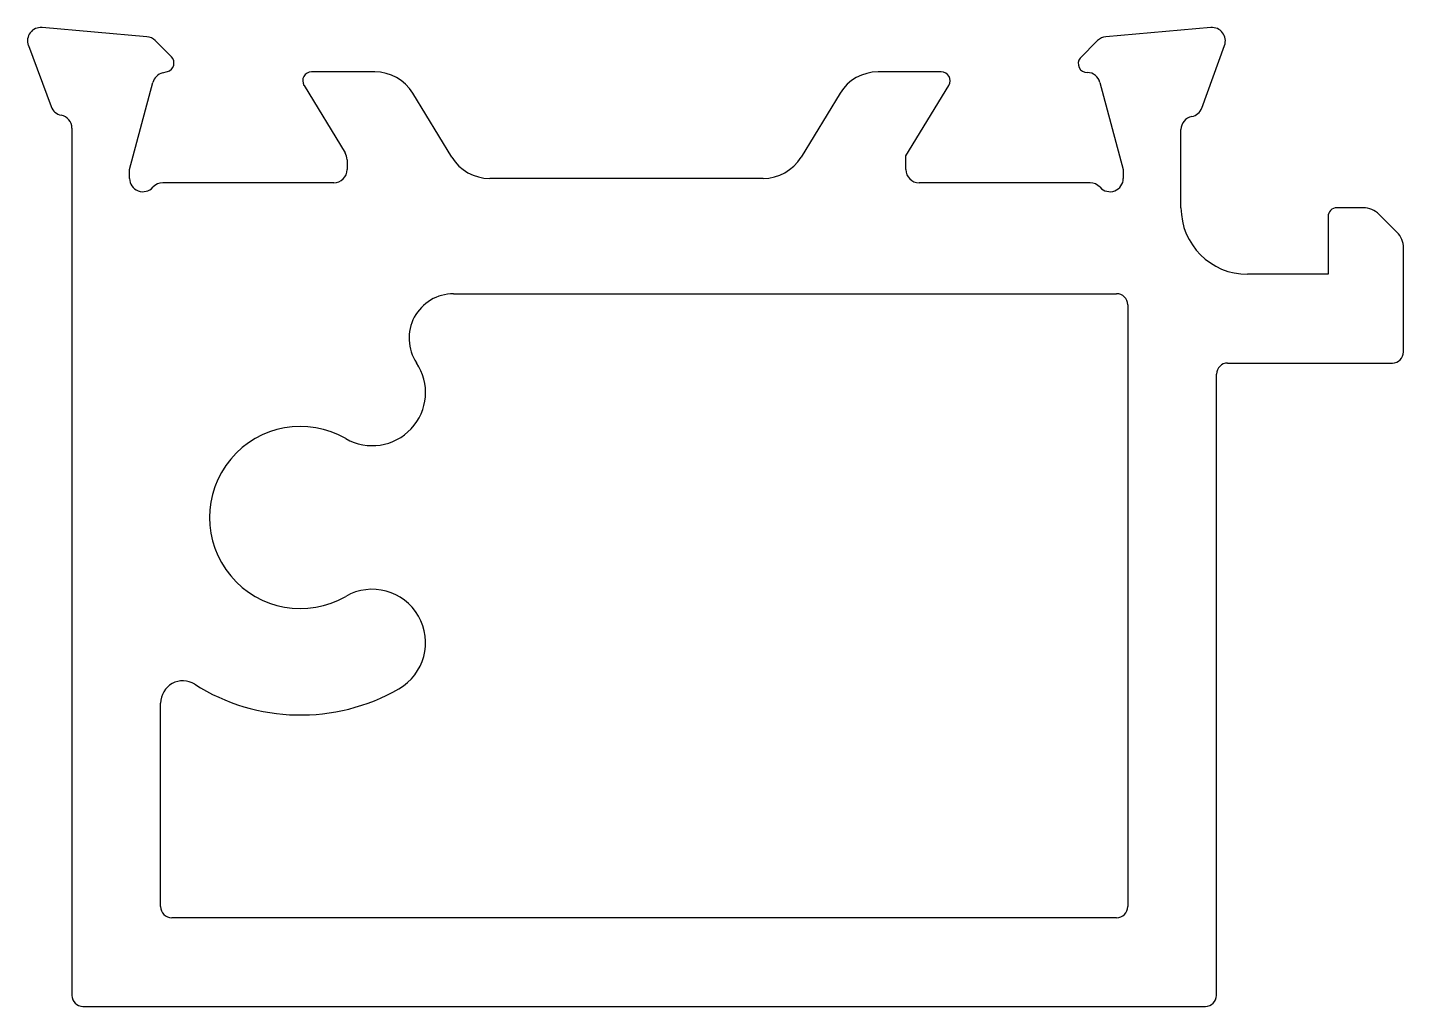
# Model space of a CAD drawing. Extents: x 1287.9 to 1318.9, y 1996.9 to 2019.
import ezdxf

# ---------------------------------------------------------------- set-up
doc = ezdxf.new("R2010")
doc.units = 0
doc.layers.get('0').update_dxf_attribs({"linetype": 'CONTINUOUS'})

msp = doc.modelspace()

# ---------------------------------------------------------------- linework, layer by layer
for p, q in [((1290.623, 2018.793), (1288.258, 2019)), ((1314.593, 2019), (1312.227, 2018.793)), ((1287.95, 2018.598), (1288.463, 2017.218)), ((1291.173, 2018.342), (1290.809, 2018.706)), ((1312.041, 2018.706), (1311.649, 2018.313)), ((1314.387, 2017.187), (1314.901, 2018.598)), ((1290.97, 2017.977), (1291.083, 2018.007)), ((1295.757, 2018.001), (1294.331, 2018.001)), ((1308.519, 2018.001), (1307.093, 2018.001)), ((1290.231, 2015.801), (1290.758, 2017.765)), ((1294.161, 2017.696), (1295.088, 2016.178)), ((1297.491, 2016.08), (1296.611, 2017.522)), ((1306.24, 2017.522), (1305.359, 2016.08)), ((1307.719, 2016.106), (1308.69, 2017.696)), ((1312.092, 2017.765), (1312.619, 2015.801)), ((1288.931, 2016.732), (1288.931, 1997.191)), ((1313.919, 2016.608), (1313.919, 2016.701)), ((1313.919, 2014.939), (1313.919, 2016.608)), ((1295.131, 2016.022), (1295.131, 2015.801)), ((1307.719, 2015.801), (1307.719, 2016.106)), ((1290.231, 2015.601), (1290.231, 2015.801)), ((1312.619, 2015.801), (1312.619, 2015.601)), ((1294.831, 2015.501), (1290.979, 2015.501)), ((1304.506, 2015.601), (1298.344, 2015.601)), ((1311.872, 2015.501), (1308.019, 2015.501)), ((1317.231, 2014.739), (1317.231, 2013.439)), ((1318.026, 2014.939), (1317.432, 2014.939)), ((1318.785, 2014.387), (1318.379, 2014.793)), ((1318.931, 2011.689), (1318.931, 2014.033)), ((1317.231, 2013.439), (1315.419, 2013.439)), ((1297.528, 2013.001), (1312.469, 2013.001)), ((1312.719, 2012.751), (1312.719, 1999.191)), ((1314.969, 2011.439), (1318.681, 2011.439)), ((1314.719, 1997.191), (1314.719, 2011.189)), ((1290.931, 1999.191), (1290.931, 2003.779)), ((1312.469, 1998.941), (1291.181, 1998.941)), ((1289.181, 1996.941), (1314.469, 1996.941))]:
    msp.add_line(p, q)
for centre, radius, start, end in [((1288.231, 2018.701), 0.3, 85, 200), ((1290.597, 2018.494), 0.3, 45, 85), ((1312.253, 2018.494), 0.3, 95, 135), ((1314.619, 2018.701), 0.3, 340, 95), ((1291.031, 2018.201), 0.2, 285, 45), ((1311.804, 2018.187), 0.2, 140.8347, 272.4091), ((1291.048, 2017.687), 0.3, 105, 165), ((1294.331, 2017.801), 0.2, 90, 211.4), ((1295.757, 2017.001), 1, 31.4, 90), ((1307.093, 2017.001), 1, 90, 148.6), ((1308.519, 2017.801), 0.2, 328.6, 90), ((1311.803, 2017.687), 0.3, 15, 88.2016), ((1288.745, 2017.321), 0.3, 200, 259.0957), ((1314.105, 2017.29), 0.3, 280.9043, 340), ((1288.631, 2016.732), 0.3, 0, 79.0957), ((1314.219, 2016.701), 0.3, 100.9043, 180.0024), ((1294.831, 2016.022), 0.3, 0, 31.4), ((1298.344, 2016.601), 1, 211.4, 270), ((1304.506, 2016.601), 1, 270, 328.6), ((1294.831, 2015.801), 0.3, 270, 0), ((1308.019, 2015.801), 0.3, 180, 270), ((1290.531, 2015.601), 0.3, 180, 318.1897), ((1290.979, 2015.201), 0.3, 90, 138.1897), ((1311.872, 2015.201), 0.3, 41.8103, 90), ((1312.319, 2015.601), 0.3, 221.8103, 0), ((1315.419, 2014.939), 1.5, 180.0002, 269.9991), ((1317.431, 2014.739), 0.2, 89.987, 180), ((1318.026, 2014.439), 0.5, 44.9851, 89.9851), ((1318.431, 2014.033), 0.5, 0, 44.9851), ((1297.528, 2012.001), 1, 90, 213.7626), ((1312.469, 2012.751), 0.25, 0, 90), ((1318.681, 2011.689), 0.25, 270, 0), ((1295.699, 2010.778), 1.2, 240.1426, 33.7626), ((1314.969, 2011.189), 0.25, 90, 180), ((1294.082, 2007.959), 2.05, 60.1427, 299.8573), ((1295.699, 2005.141), 1.2, 299.8573, 119.8573), ((1291.431, 2003.779), 0.5, 57.6319, 180), ((1294.082, 2007.959), 4.45, 237.6319, 299.8573), ((1291.181, 1999.191), 0.25, 180, 270), ((1312.469, 1999.191), 0.25, 270, 360), ((1289.181, 1997.191), 0.25, 180, 270), ((1314.469, 1997.191), 0.25, 270, 360)]:
    msp.add_arc(centre, radius, start, end)

doc.saveas('drawing.dxf')
